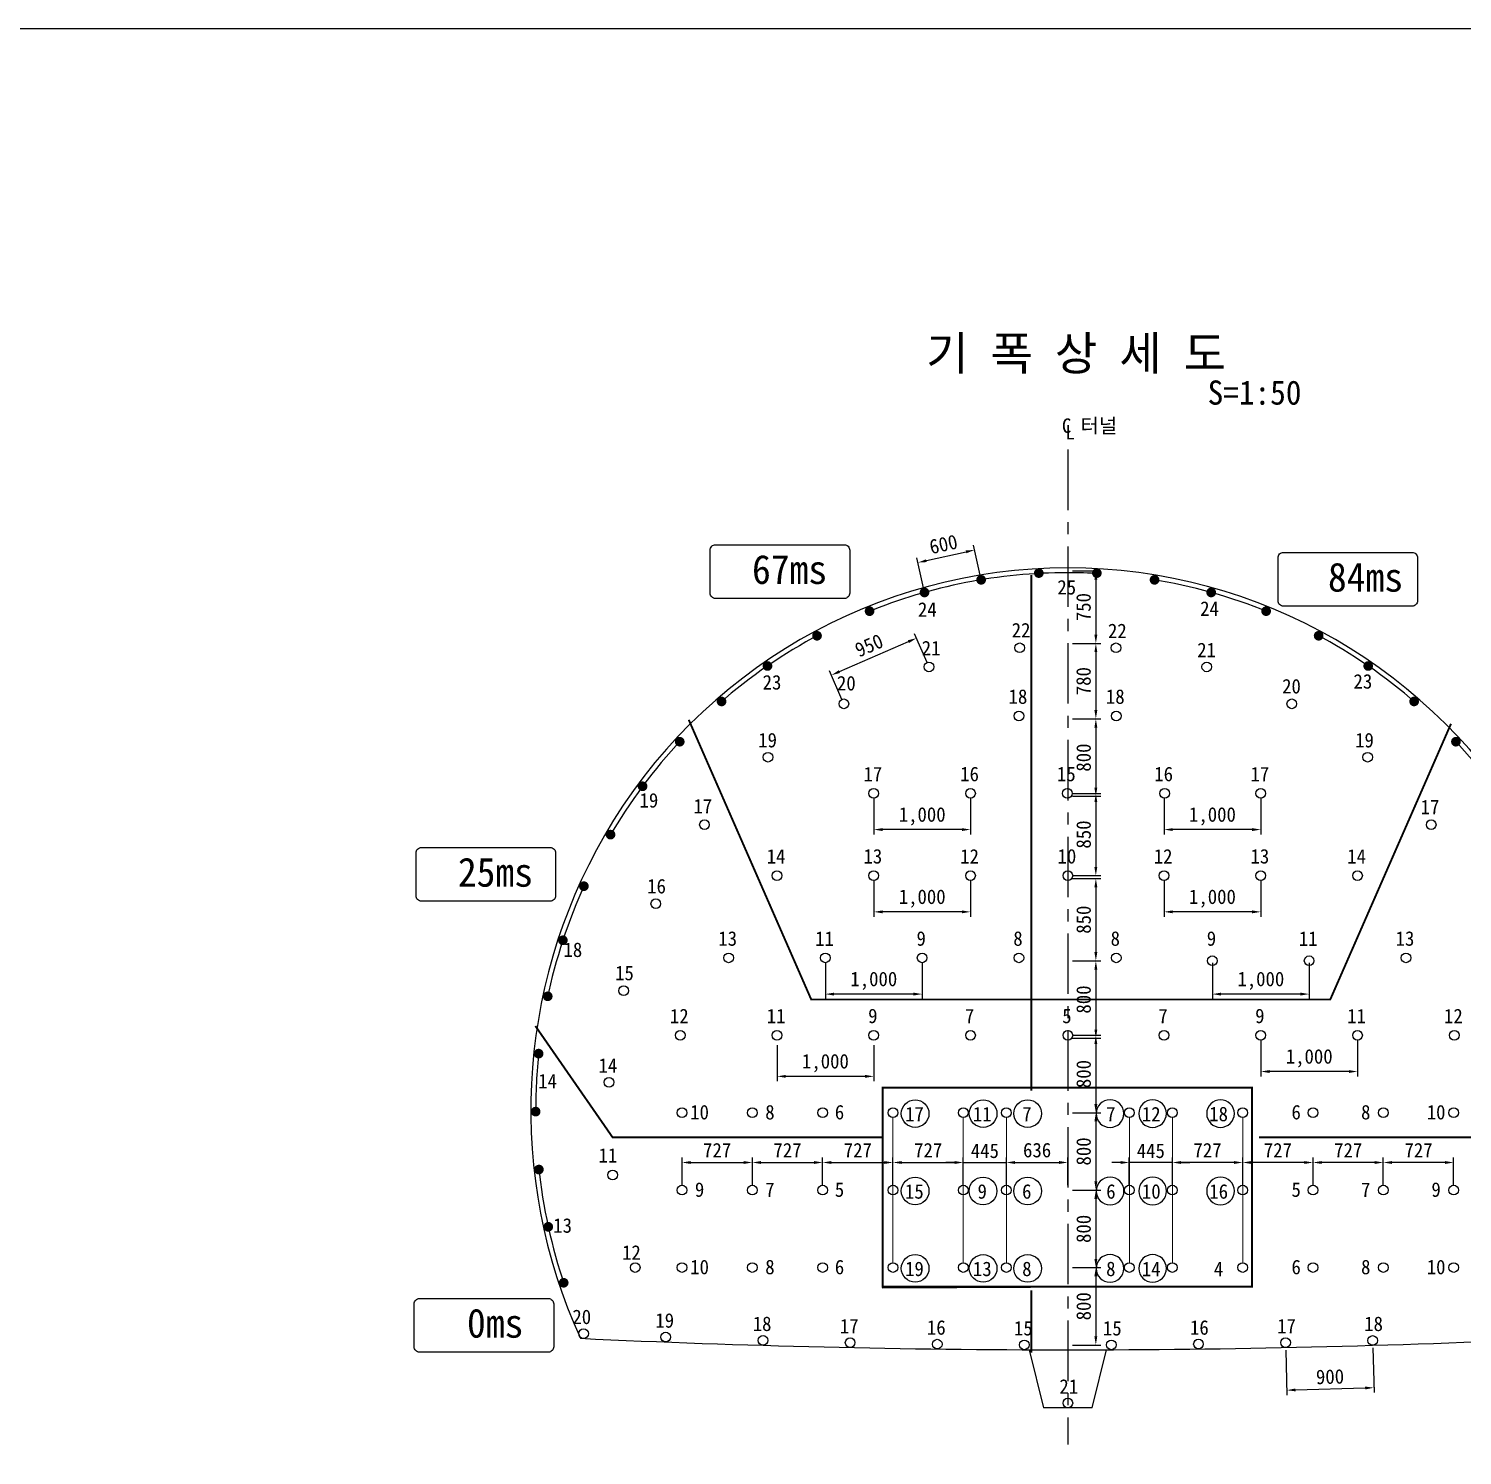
# Model space of a CAD drawing. Header units: millimetres. Extents: x -114429 to 52969, y -22900 to 28700.
# Drawn here: x 3110 to 17927, y -11842 to 2900 of the extents above; entities that cross this region are included whole.
import ezdxf
from ezdxf.enums import TextEntityAlignment as Align

# ---------------------------------------------------------------- set-up
doc = ezdxf.new("R2010")
doc.units = ezdxf.units.MM
doc.header["$LTSCALE"] = 500
doc.header["$PDMODE"] = 1
doc.linetypes.add('A-CENTR01', pattern=[2, 1.25, -0.25, 0.25, -0.25])
doc.linetypes.add('A-DASHD01', pattern=[0.75, 0.5, -0.25])
for name, color, linetype in [('CS-BLST', 4, 'Continuous'), ('CS-BLST-HIDL', 2, 'A-DASHD01'), ('CS-BLST-LIN1', 2, 'Continuous'), ('CS-BLST-LIN3', 2, 'Continuous'), ('CS-BLST-TEX1', 6, 'Continuous'), ('CS-BLST-TEX2', 3, 'Continuous'), ('CS-CNTL', 1, 'A-CENTR01'), ('CS-DIMS', 1, 'Continuous'), ('CS-EXCV', 3, 'E-DIGLN01'), ('CS-LEAL', 1, 'Continuous'), ('CS-MISC', 2, 'Continuous'), ('CS-TABL', 3, 'Continuous'), ('CS-TEX1', 6, 'Continuous'), ('CS-TEXT', 3, 'Continuous'), ('CX-PAPR', 2, 'Continuous')]:
    doc.layers.add(name, color=color, linetype=linetype)
doc.styles.add('굴림체', font='')
doc.styles.get('굴림체').set_extended_font_data('GulimChe')
doc.linetypes.add('E-DIGLN01', pattern='A,0.9,-0.2,[19,kscals.shx,S=0.1,R=180,X=0,Y=0],0.9', length=2)
doc.dimstyles.new('DIM01-50', dxfattribs={"dimscale": 50, "dimtxt": 3, "dimasz": 1.8, "dimexe": 1, "dimexo": 1, "dimgap": 1, "dimtad": 1, "dimdec": 0, "dimzin": 9, "dimdsep": 46, "dimlunit": 6, "dimtxsty": '굴림체', "dimcen": 2.5, "dimclrt": 3, "dimadec": 4, "dimazin": 0, "dimtfac": 1, "dimtdec": 0, "dimtmove": 2, "dimatfit": 3, "dimfxl": 1, "dimtolj": 1, "dimtzin": 0, "dimarcsym": 0})

# ---------------------------------------------------------------- blocks, each defined once
blk = doc.blocks.new('*D467')
at = {"layer": 'CS-DIMS', "color": 0, "lineweight": -2, "transparency": 16777216}
for p, q in [((13899, -7502), (14189, -7502)), ((14139, -7592), (14139, -8212)), ((13899, -8302), (14189, -8302))]:
    blk.add_line(p, q, dxfattribs=at)
at = {"layer": 'CS-DIMS', "color": 0, "transparency": 16777216}
for points in [[(14124, -7592), (14154, -7592), (14139, -7502)], [(14124, -8212), (14154, -8212), (14139, -8302)]]:
    blk.add_solid(points, dxfattribs=at)
at = {"layer": 'Defpoints', "color": 0, "transparency": 16777216}
for p in [(13849, -7502), (13849, -8302), (14139, -8302)]:
    blk.add_point(p, dxfattribs=at)
at = {"layer": 'CS-DIMS', "color": 3, "transparency": 16777216, "insert": (14013, -7902), "char_height": 150, "attachment_point": 5, "rotation": 90, "style": '굴림체'}
blk.add_mtext('\\A1;800', dxfattribs=at)
blk = doc.blocks.new('*D468')
at = {"layer": 'CS-DIMS', "color": 0, "lineweight": -2, "transparency": 16777216}
for p, q in [((13899, -9102), (14189, -9102)), ((14139, -9192), (14139, -9812)), ((13899, -9902), (14189, -9902))]:
    blk.add_line(p, q, dxfattribs=at)
at = {"layer": 'CS-DIMS', "color": 0, "transparency": 16777216}
for points in [[(14124, -9192), (14154, -9192), (14139, -9102)], [(14124, -9812), (14154, -9812), (14139, -9902)]]:
    blk.add_solid(points, dxfattribs=at)
at = {"layer": 'Defpoints', "color": 0, "transparency": 16777216}
for p in [(13849, -9102), (13849, -9902), (14139, -9902)]:
    blk.add_point(p, dxfattribs=at)
at = {"layer": 'CS-DIMS', "color": 3, "transparency": 16777216, "insert": (14013, -9502), "char_height": 150, "attachment_point": 5, "rotation": 90, "style": '굴림체'}
blk.add_mtext('\\A1;800', dxfattribs=at)
blk = doc.blocks.new('*D469')
at = {"layer": 'CS-DIMS', "color": 0, "lineweight": -2, "transparency": 16777216}
for p, q in [((13899, -8302), (14189, -8302)), ((14139, -8392), (14139, -9012)), ((13899, -9102), (14189, -9102))]:
    blk.add_line(p, q, dxfattribs=at)
at = {"layer": 'CS-DIMS', "color": 0, "transparency": 16777216}
for points in [[(14124, -8392), (14154, -8392), (14139, -8302)], [(14124, -9012), (14154, -9012), (14139, -9102)]]:
    blk.add_solid(points, dxfattribs=at)
at = {"layer": 'Defpoints', "color": 0, "transparency": 16777216}
for p in [(13849, -8302), (13849, -9102), (14139, -9102)]:
    blk.add_point(p, dxfattribs=at)
at = {"layer": 'CS-DIMS', "color": 3, "transparency": 16777216, "insert": (14013, -8702), "char_height": 150, "attachment_point": 5, "rotation": 90, "style": '굴림체'}
blk.add_mtext('\\A1;800', dxfattribs=at)
blk = doc.blocks.new('*D470')
at = {"layer": 'CS-DIMS', "color": 0, "lineweight": -2, "transparency": 16777216}
for p, q in [((10589, -9052), (10589, -8766)), ((10679, -8816), (11225, -8816)), ((11315, -9052), (11315, -8766))]:
    blk.add_line(p, q, dxfattribs=at)
at = {"layer": 'CS-DIMS', "color": 0, "transparency": 16777216}
for points in [[(10679, -8801), (10679, -8831), (10589, -8816)], [(11225, -8801), (11225, -8831), (11315, -8816)]]:
    blk.add_solid(points, dxfattribs=at)
at = {"layer": 'Defpoints', "color": 0, "transparency": 16777216}
for p in [(11315, -8816), (10589, -9102), (11315, -9102)]:
    blk.add_point(p, dxfattribs=at)
at = {"layer": 'CS-DIMS', "color": 3, "transparency": 16777216, "insert": (10952, -8689), "char_height": 150, "attachment_point": 5, "style": '굴림체'}
blk.add_mtext('\\A1;727', dxfattribs=at)
blk = doc.blocks.new('*D471')
at = {"layer": 'CS-DIMS', "color": 0, "lineweight": -2, "transparency": 16777216}
for p, q in [((12387, -2597), (12797, -2506)), ((12943, -2746), (12874, -2438)), ((12357, -2877), (12288, -2568))]:
    blk.add_line(p, q, dxfattribs=at)
at = {"layer": 'CS-DIMS', "color": 0, "transparency": 16777216}
for points in [[(12794, -2491), (12800, -2521), (12885, -2487)], [(12384, -2583), (12390, -2612), (12299, -2617)]]:
    blk.add_solid(points, dxfattribs=at)
at = {"layer": 'Defpoints', "color": 0, "transparency": 16777216}
for p in [(12885, -2487), (12953, -2795), (12368, -2926)]:
    blk.add_point(p, dxfattribs=at)
at = {"layer": 'CS-DIMS', "color": 3, "transparency": 16777216, "insert": (12564, -2428), "char_height": 150, "attachment_point": 5, "rotation": 12.5481, "style": '굴림체'}
blk.add_mtext('\\A1;600', dxfattribs=at)
blk = doc.blocks.new('*D440')
at = {"layer": 'CS-DIMS', "color": 0, "lineweight": -2, "transparency": 16777216}
for p, q in [((12394, -3649), (12265, -3352)), ((11488, -3744), (12202, -3434)), ((11515, -4031), (11386, -3734))]:
    blk.add_line(p, q, dxfattribs=at)
at = {"layer": 'CS-DIMS', "color": 0, "transparency": 16777216}
for points in [[(12196, -3420), (12208, -3448), (12285, -3398)], [(11482, -3730), (11494, -3758), (11406, -3780)]]:
    blk.add_solid(points, dxfattribs=at)
at = {"layer": 'Defpoints', "color": 0, "transparency": 16777216}
for p in [(12285, -3398), (12414, -3695), (11535, -4077)]:
    blk.add_point(p, dxfattribs=at)
at = {"layer": 'CS-DIMS', "color": 3, "transparency": 16777216, "insert": (11795, -3473), "char_height": 150, "attachment_point": 5, "rotation": 23.4854, "style": '굴림체'}
blk.add_mtext('\\A1;950', dxfattribs=at)
blk = doc.blocks.new('text-cir')
at = {"layer": 'CS-LEAL', "color": 1}
blk.add_circle((0, 0), 110, dxfattribs=at)
blk = doc.blocks.new('*D441')
at = {"layer": 'CS-DIMS', "color": 0, "lineweight": -2, "transparency": 16777216}
for p, q in [((13899, -9902), (14189, -9902)), ((14139, -9992), (14139, -10612)), ((13899, -10702), (14189, -10702))]:
    blk.add_line(p, q, dxfattribs=at)
at = {"layer": 'CS-DIMS', "color": 0, "transparency": 16777216}
for points in [[(14124, -9992), (14154, -9992), (14139, -9902)], [(14124, -10612), (14154, -10612), (14139, -10702)]]:
    blk.add_solid(points, dxfattribs=at)
at = {"layer": 'Defpoints', "color": 0, "transparency": 16777216}
for p in [(13849, -9902), (13849, -10702), (14139, -10702)]:
    blk.add_point(p, dxfattribs=at)
at = {"layer": 'CS-DIMS', "color": 3, "transparency": 16777216, "insert": (14013, -10302), "char_height": 150, "attachment_point": 5, "rotation": 90, "style": '굴림체'}
blk.add_mtext('\\A1;800', dxfattribs=at)
blk = doc.blocks.new('*D442')
at = {"layer": 'CS-DIMS', "color": 0, "lineweight": -2, "transparency": 16777216}
for p, q in [((15344, -6752), (15344, -7126)), ((16344, -6752), (16344, -7126)), ((16254, -7076), (15434, -7076))]:
    blk.add_line(p, q, dxfattribs=at)
at = {"layer": 'CS-DIMS', "color": 0, "transparency": 16777216}
for points in [[(15434, -7061), (15434, -7091), (15344, -7076)], [(16254, -7061), (16254, -7091), (16344, -7076)]]:
    blk.add_solid(points, dxfattribs=at)
at = {"layer": 'Defpoints', "color": 0, "transparency": 16777216}
for p in [(15344, -6702), (16344, -6702), (15344, -7076)]:
    blk.add_point(p, dxfattribs=at)
at = {"layer": 'CS-DIMS', "color": 3, "transparency": 16777216, "insert": (15844, -6939), "char_height": 150, "attachment_point": 5, "style": '굴림체'}
blk.add_mtext('\\A1;1,000', dxfattribs=at)
blk = doc.blocks.new('*D443')
at = {"layer": 'CS-DIMS', "color": 0, "lineweight": -2, "transparency": 16777216}
for p, q in [((13899, -6732), (14189, -6732)), ((14139, -6822), (14139, -7442)), ((13899, -7532), (14189, -7532))]:
    blk.add_line(p, q, dxfattribs=at)
at = {"layer": 'CS-DIMS', "color": 0, "transparency": 16777216}
for points in [[(14124, -6822), (14154, -6822), (14139, -6732)], [(14124, -7442), (14154, -7442), (14139, -7532)]]:
    blk.add_solid(points, dxfattribs=at)
at = {"layer": 'Defpoints', "color": 0, "transparency": 16777216}
for p in [(13849, -6732), (13849, -7532), (14139, -7532)]:
    blk.add_point(p, dxfattribs=at)
at = {"layer": 'CS-DIMS', "color": 3, "transparency": 16777216, "insert": (14013, -7132), "char_height": 150, "attachment_point": 5, "rotation": 90, "style": '굴림체'}
blk.add_mtext('\\A1;800', dxfattribs=at)
blk = doc.blocks.new('*D444')
at = {"layer": 'CS-DIMS', "color": 0, "lineweight": -2, "transparency": 16777216}
for p, q in [((13899, -5882), (14189, -5882)), ((14139, -5972), (14139, -6642)), ((13899, -6732), (14189, -6732))]:
    blk.add_line(p, q, dxfattribs=at)
at = {"layer": 'CS-DIMS', "color": 0, "transparency": 16777216}
for points in [[(14124, -5972), (14154, -5972), (14139, -5882)], [(14124, -6642), (14154, -6642), (14139, -6732)]]:
    blk.add_solid(points, dxfattribs=at)
at = {"layer": 'Defpoints', "color": 0, "transparency": 16777216}
for p in [(13849, -5882), (13849, -6732), (14139, -6732)]:
    blk.add_point(p, dxfattribs=at)
at = {"layer": 'CS-DIMS', "color": 3, "transparency": 16777216, "insert": (14013, -6307), "char_height": 150, "attachment_point": 5, "rotation": 90, "style": '굴림체'}
blk.add_mtext('\\A1;850', dxfattribs=at)
blk = doc.blocks.new('*D445')
at = {"layer": 'CS-DIMS', "color": 0, "lineweight": -2, "transparency": 16777216}
for p, q in [((13899, -4232), (14189, -4232)), ((14139, -4322), (14139, -4942)), ((13899, -5032), (14189, -5032))]:
    blk.add_line(p, q, dxfattribs=at)
at = {"layer": 'CS-DIMS', "color": 0, "transparency": 16777216}
for points in [[(14124, -4322), (14154, -4322), (14139, -4232)], [(14124, -4942), (14154, -4942), (14139, -5032)]]:
    blk.add_solid(points, dxfattribs=at)
at = {"layer": 'Defpoints', "color": 0, "transparency": 16777216}
for p in [(13849, -4232), (13849, -5032), (14139, -5032)]:
    blk.add_point(p, dxfattribs=at)
at = {"layer": 'CS-DIMS', "color": 3, "transparency": 16777216, "insert": (14013, -4632), "char_height": 150, "attachment_point": 5, "rotation": 90, "style": '굴림체'}
blk.add_mtext('\\A1;800', dxfattribs=at)
blk = doc.blocks.new('*D446')
at = {"layer": 'CS-DIMS', "color": 0, "lineweight": -2, "transparency": 16777216}
for p, q in [((13899, -5002), (14189, -5002)), ((14139, -5092), (14139, -5762)), ((13899, -5852), (14189, -5852))]:
    blk.add_line(p, q, dxfattribs=at)
at = {"layer": 'CS-DIMS', "color": 0, "transparency": 16777216}
for points in [[(14124, -5092), (14154, -5092), (14139, -5002)], [(14124, -5762), (14154, -5762), (14139, -5852)]]:
    blk.add_solid(points, dxfattribs=at)
at = {"layer": 'Defpoints', "color": 0, "transparency": 16777216}
for p in [(13849, -5002), (13849, -5852), (14139, -5852)]:
    blk.add_point(p, dxfattribs=at)
at = {"layer": 'CS-DIMS', "color": 3, "transparency": 16777216, "insert": (14013, -5427), "char_height": 150, "attachment_point": 5, "rotation": 90, "style": '굴림체'}
blk.add_mtext('\\A1;850', dxfattribs=at)
blk = doc.blocks.new('*D447')
at = {"layer": 'CS-DIMS', "color": 0, "lineweight": -2, "transparency": 16777216}
for p, q in [((13899, -3452), (14189, -3452)), ((14139, -3542), (14139, -4142)), ((13899, -4232), (14189, -4232))]:
    blk.add_line(p, q, dxfattribs=at)
at = {"layer": 'CS-DIMS', "color": 0, "transparency": 16777216}
for points in [[(14124, -3542), (14154, -3542), (14139, -3452)], [(14124, -4142), (14154, -4142), (14139, -4232)]]:
    blk.add_solid(points, dxfattribs=at)
at = {"layer": 'Defpoints', "color": 0, "transparency": 16777216}
for p in [(13849, -3452), (13849, -4232), (14139, -4232)]:
    blk.add_point(p, dxfattribs=at)
at = {"layer": 'CS-DIMS', "color": 3, "transparency": 16777216, "insert": (14012, -3842), "char_height": 150, "attachment_point": 5, "rotation": 90, "style": '굴림체'}
blk.add_mtext('\\A1;780', dxfattribs=at)
blk = doc.blocks.new('*D448')
at = {"layer": 'CS-DIMS', "color": 0, "lineweight": -2, "transparency": 16777216}
for p, q in [((13899, -2702), (14189, -2702)), ((14139, -2792), (14139, -3362)), ((13899, -3452), (14189, -3452))]:
    blk.add_line(p, q, dxfattribs=at)
at = {"layer": 'CS-DIMS', "color": 0, "transparency": 16777216}
for points in [[(14124, -2792), (14154, -2792), (14139, -2702)], [(14124, -3362), (14154, -3362), (14139, -3452)]]:
    blk.add_solid(points, dxfattribs=at)
at = {"layer": 'Defpoints', "color": 0, "transparency": 16777216}
for p in [(13849, -2702), (13849, -3452), (14139, -3452)]:
    blk.add_point(p, dxfattribs=at)
at = {"layer": 'CS-DIMS', "color": 3, "transparency": 16777216, "insert": (14012, -3077), "char_height": 150, "attachment_point": 5, "rotation": 90, "style": '굴림체'}
blk.add_mtext('\\A1;750', dxfattribs=at)
blk = doc.blocks.new('*D449')
at = {"layer": 'CS-DIMS', "color": 0, "lineweight": -2, "transparency": 16777216}
for p, q in [((16101, -10755), (16114, -11219)), ((17001, -10730), (17014, -11194)), ((16202, -11166), (16922, -11146))]:
    blk.add_line(p, q, dxfattribs=at)
at = {"layer": 'CS-DIMS', "color": 0, "transparency": 16777216}
for points in [[(16202, -11151), (16203, -11181), (16112, -11169)], [(16922, -11131), (16923, -11161), (17012, -11144)]]:
    blk.add_solid(points, dxfattribs=at)
at = {"layer": 'Defpoints', "color": 0, "transparency": 16777216}
for p in [(16099, -10705), (16999, -10680), (17012, -11144)]:
    blk.add_point(p, dxfattribs=at)
at = {"layer": 'CS-DIMS', "color": 3, "transparency": 16777216, "insert": (16559, -11030), "char_height": 150, "attachment_point": 5, "rotation": 1.5927, "style": '굴림체'}
blk.add_mtext('\\A1;900', dxfattribs=at)
blk = doc.blocks.new('*D450')
at = {"layer": 'CS-DIMS', "color": 0, "lineweight": -2, "transparency": 16777216}
for p, q in [((11315, -9052), (11315, -8766)), ((11405, -8816), (11952, -8816)), ((12042, -9052), (12042, -8766))]:
    blk.add_line(p, q, dxfattribs=at)
at = {"layer": 'CS-DIMS', "color": 0, "transparency": 16777216}
for points in [[(11405, -8801), (11405, -8831), (11315, -8816)], [(11952, -8801), (11952, -8831), (12042, -8816)]]:
    blk.add_solid(points, dxfattribs=at)
at = {"layer": 'Defpoints', "color": 0, "transparency": 16777216}
for p in [(12042, -8816), (11315, -9102), (12042, -9102)]:
    blk.add_point(p, dxfattribs=at)
at = {"layer": 'CS-DIMS', "color": 3, "transparency": 16777216, "insert": (11679, -8689), "char_height": 150, "attachment_point": 5, "style": '굴림체'}
blk.add_mtext('\\A1;727', dxfattribs=at)
blk = doc.blocks.new('*D451')
at = {"layer": 'CS-DIMS', "color": 0, "lineweight": -2, "transparency": 16777216}
for p, q in [((12042, -9052), (12042, -8766)), ((12132, -8816), (12679, -8816)), ((12769, -9052), (12769, -8766))]:
    blk.add_line(p, q, dxfattribs=at)
at = {"layer": 'CS-DIMS', "color": 0, "transparency": 16777216}
for points in [[(12132, -8801), (12132, -8831), (12042, -8816)], [(12679, -8801), (12679, -8831), (12769, -8816)]]:
    blk.add_solid(points, dxfattribs=at)
at = {"layer": 'Defpoints', "color": 0, "transparency": 16777216}
for p in [(12769, -8816), (12042, -9102), (12769, -9102)]:
    blk.add_point(p, dxfattribs=at)
at = {"layer": 'CS-DIMS', "color": 3, "transparency": 16777216, "insert": (12406, -8689), "char_height": 150, "attachment_point": 5, "style": '굴림체'}
blk.add_mtext('\\A1;727', dxfattribs=at)
blk = doc.blocks.new('*D452')
at = {"layer": 'CS-DIMS', "color": 0, "lineweight": -2, "transparency": 16777216}
for p, q in [((12679, -8816), (12589, -8816)), ((12769, -9052), (12769, -8766)), ((12769, -8816), (13214, -8816)), ((13214, -9052), (13214, -8766)), ((13304, -8816), (13394, -8816))]:
    blk.add_line(p, q, dxfattribs=at)
at = {"layer": 'CS-DIMS', "color": 0, "transparency": 16777216}
for points in [[(12679, -8801), (12679, -8831), (12769, -8816)], [(13304, -8801), (13304, -8831), (13214, -8816)]]:
    blk.add_solid(points, dxfattribs=at)
at = {"layer": 'Defpoints', "color": 0, "transparency": 16777216}
for p in [(13214, -8816), (12769, -9102), (13214, -9102)]:
    blk.add_point(p, dxfattribs=at)
at = {"layer": 'CS-DIMS', "color": 3, "transparency": 16777216, "insert": (12992, -8696), "char_height": 150, "attachment_point": 5, "style": '굴림체'}
blk.add_mtext('\\A1;445', dxfattribs=at)
blk = doc.blocks.new('*D453')
at = {"layer": 'CS-DIMS', "color": 0, "lineweight": -2, "transparency": 16777216}
for p, q in [((13214, -9052), (13214, -8766)), ((13304, -8816), (13759, -8816)), ((13849, -9052), (13849, -8766))]:
    blk.add_line(p, q, dxfattribs=at)
at = {"layer": 'CS-DIMS', "color": 0, "transparency": 16777216}
for points in [[(13304, -8801), (13304, -8831), (13214, -8816)], [(13759, -8801), (13759, -8831), (13849, -8816)]]:
    blk.add_solid(points, dxfattribs=at)
at = {"layer": 'Defpoints', "color": 0, "transparency": 16777216}
for p in [(13849, -8816), (13214, -9102), (13849, -9102)]:
    blk.add_point(p, dxfattribs=at)
at = {"layer": 'CS-DIMS', "color": 3, "transparency": 16777216, "insert": (13532, -8689), "char_height": 150, "attachment_point": 5, "style": '굴림체'}
blk.add_mtext('\\A1;636', dxfattribs=at)
blk = doc.blocks.new('*D454')
at = {"layer": 'CS-DIMS', "color": 0, "lineweight": -2, "transparency": 16777216}
for p, q in [((9862, -9052), (9862, -8766)), ((9952, -8816), (10499, -8816)), ((10589, -9052), (10589, -8766))]:
    blk.add_line(p, q, dxfattribs=at)
at = {"layer": 'CS-DIMS', "color": 0, "transparency": 16777216}
for points in [[(9952, -8801), (9952, -8831), (9862, -8816)], [(10499, -8801), (10499, -8831), (10589, -8816)]]:
    blk.add_solid(points, dxfattribs=at)
at = {"layer": 'Defpoints', "color": 0, "transparency": 16777216}
for p in [(10589, -8816), (9862, -9102), (10589, -9102)]:
    blk.add_point(p, dxfattribs=at)
at = {"layer": 'CS-DIMS', "color": 3, "transparency": 16777216, "insert": (10225, -8689), "char_height": 150, "attachment_point": 5, "style": '굴림체'}
blk.add_mtext('\\A1;727', dxfattribs=at)
blk = doc.blocks.new('*D455')
at = {"layer": 'CS-DIMS', "color": 0, "lineweight": -2, "transparency": 16777216}
for p, q in [((10844, -7602), (10844, -7976)), ((11844, -7602), (11844, -7976)), ((11754, -7926), (10934, -7926))]:
    blk.add_line(p, q, dxfattribs=at)
at = {"layer": 'CS-DIMS', "color": 0, "transparency": 16777216}
for points in [[(10934, -7911), (10934, -7941), (10844, -7926)], [(11754, -7911), (11754, -7941), (11844, -7926)]]:
    blk.add_solid(points, dxfattribs=at)
at = {"layer": 'Defpoints', "color": 0, "transparency": 16777216}
for p in [(10844, -7552), (11844, -7552), (10844, -7926)]:
    blk.add_point(p, dxfattribs=at)
at = {"layer": 'CS-DIMS', "color": 3, "transparency": 16777216, "insert": (11344, -7789), "char_height": 150, "attachment_point": 5, "style": '굴림체'}
blk.add_mtext('\\A1;1,000', dxfattribs=at)
blk = doc.blocks.new('*D456')
at = {"layer": 'CS-DIMS', "color": 0, "lineweight": -2, "transparency": 16777216}
for p, q in [((11344, -6752), (11344, -7126)), ((12344, -6752), (12344, -7126)), ((12254, -7076), (11434, -7076))]:
    blk.add_line(p, q, dxfattribs=at)
at = {"layer": 'CS-DIMS', "color": 0, "transparency": 16777216}
for points in [[(11434, -7061), (11434, -7091), (11344, -7076)], [(12254, -7061), (12254, -7091), (12344, -7076)]]:
    blk.add_solid(points, dxfattribs=at)
at = {"layer": 'Defpoints', "color": 0, "transparency": 16777216}
for p in [(11344, -6702), (12344, -6702), (11344, -7076)]:
    blk.add_point(p, dxfattribs=at)
at = {"layer": 'CS-DIMS', "color": 3, "transparency": 16777216, "insert": (11844, -6939), "char_height": 150, "attachment_point": 5, "style": '굴림체'}
blk.add_mtext('\\A1;1,000', dxfattribs=at)
blk = doc.blocks.new('*D308')
at = {"layer": 'CS-DIMS', "color": 0, "lineweight": -2, "transparency": 16777216}
for p, q in [((11844, -5902), (11844, -6276)), ((12844, -5902), (12844, -6276)), ((12754, -6226), (11934, -6226))]:
    blk.add_line(p, q, dxfattribs=at)
at = {"layer": 'CS-DIMS', "color": 0, "transparency": 16777216}
for points in [[(11934, -6211), (11934, -6241), (11844, -6226)], [(12754, -6211), (12754, -6241), (12844, -6226)]]:
    blk.add_solid(points, dxfattribs=at)
at = {"layer": 'Defpoints', "color": 0, "transparency": 16777216}
for p in [(11844, -5852), (12844, -5852), (11844, -6226)]:
    blk.add_point(p, dxfattribs=at)
at = {"layer": 'CS-DIMS', "color": 3, "transparency": 16777216, "insert": (12344, -6089), "char_height": 150, "attachment_point": 5, "style": '굴림체'}
blk.add_mtext('\\A1;1,000', dxfattribs=at)
blk = doc.blocks.new('*D309')
at = {"layer": 'CS-DIMS', "color": 0, "lineweight": -2, "transparency": 16777216}
for p, q in [((11844, -5051), (11844, -5426)), ((12844, -5051), (12844, -5426)), ((12754, -5376), (11934, -5376))]:
    blk.add_line(p, q, dxfattribs=at)
at = {"layer": 'CS-DIMS', "color": 0, "transparency": 16777216}
for points in [[(11934, -5361), (11934, -5391), (11844, -5376)], [(12754, -5361), (12754, -5391), (12844, -5376)]]:
    blk.add_solid(points, dxfattribs=at)
at = {"layer": 'Defpoints', "color": 0, "transparency": 16777216}
for p in [(11844, -5001), (12844, -5001), (11844, -5376)]:
    blk.add_point(p, dxfattribs=at)
at = {"layer": 'CS-DIMS', "color": 3, "transparency": 16777216, "insert": (12344, -5239), "char_height": 150, "attachment_point": 5, "style": '굴림체'}
blk.add_mtext('\\A1;1,000', dxfattribs=at)
blk = doc.blocks.new('*D310')
at = {"layer": 'CS-DIMS', "color": 0, "lineweight": -2, "transparency": 16777216}
for p, q in [((14844, -5051), (14844, -5426)), ((15844, -5051), (15844, -5426)), ((15754, -5376), (14934, -5376))]:
    blk.add_line(p, q, dxfattribs=at)
at = {"layer": 'CS-DIMS', "color": 0, "transparency": 16777216}
for points in [[(14934, -5361), (14934, -5391), (14844, -5376)], [(15754, -5361), (15754, -5391), (15844, -5376)]]:
    blk.add_solid(points, dxfattribs=at)
at = {"layer": 'Defpoints', "color": 0, "transparency": 16777216}
for p in [(14844, -5001), (15844, -5001), (14844, -5376)]:
    blk.add_point(p, dxfattribs=at)
at = {"layer": 'CS-DIMS', "color": 3, "transparency": 16777216, "insert": (15344, -5239), "char_height": 150, "attachment_point": 5, "style": '굴림체'}
blk.add_mtext('\\A1;1,000', dxfattribs=at)
blk = doc.blocks.new('*D311')
at = {"layer": 'CS-DIMS', "color": 0, "lineweight": -2, "transparency": 16777216}
for p, q in [((14844, -5902), (14844, -6276)), ((15844, -5902), (15844, -6276)), ((15754, -6226), (14934, -6226))]:
    blk.add_line(p, q, dxfattribs=at)
at = {"layer": 'CS-DIMS', "color": 0, "transparency": 16777216}
for points in [[(14934, -6211), (14934, -6241), (14844, -6226)], [(15754, -6211), (15754, -6241), (15844, -6226)]]:
    blk.add_solid(points, dxfattribs=at)
at = {"layer": 'Defpoints', "color": 0, "transparency": 16777216}
for p in [(14844, -5852), (15844, -5852), (14844, -6226)]:
    blk.add_point(p, dxfattribs=at)
at = {"layer": 'CS-DIMS', "color": 3, "transparency": 16777216, "insert": (15344, -6089), "char_height": 150, "attachment_point": 5, "style": '굴림체'}
blk.add_mtext('\\A1;1,000', dxfattribs=at)
blk = doc.blocks.new('*D312')
at = {"layer": 'CS-DIMS', "color": 0, "lineweight": -2, "transparency": 16777216}
for p, q in [((15844, -7552), (15844, -7926)), ((16844, -7552), (16844, -7926)), ((16754, -7876), (15934, -7876))]:
    blk.add_line(p, q, dxfattribs=at)
at = {"layer": 'CS-DIMS', "color": 0, "transparency": 16777216}
for points in [[(15934, -7861), (15934, -7891), (15844, -7876)], [(16754, -7861), (16754, -7891), (16844, -7876)]]:
    blk.add_solid(points, dxfattribs=at)
at = {"layer": 'Defpoints', "color": 0, "transparency": 16777216}
for p in [(15844, -7502), (16844, -7502), (15844, -7876)]:
    blk.add_point(p, dxfattribs=at)
at = {"layer": 'CS-DIMS', "color": 3, "transparency": 16777216, "insert": (16344, -7739), "char_height": 150, "attachment_point": 5, "style": '굴림체'}
blk.add_mtext('\\A1;1,000', dxfattribs=at)
blk = doc.blocks.new('*D313')
at = {"layer": 'CS-DIMS', "color": 0, "lineweight": -2, "transparency": 16777216}
for p, q in [((16384, -9052), (16384, -8766)), ((17020, -8816), (16474, -8816)), ((17110, -9052), (17110, -8766))]:
    blk.add_line(p, q, dxfattribs=at)
at = {"layer": 'CS-DIMS', "color": 0, "transparency": 16777216}
for points in [[(16474, -8801), (16474, -8831), (16384, -8816)], [(17020, -8801), (17020, -8831), (17110, -8816)]]:
    blk.add_solid(points, dxfattribs=at)
at = {"layer": 'Defpoints', "color": 0, "transparency": 16777216}
for p in [(16384, -8816), (16384, -9102), (17110, -9102)]:
    blk.add_point(p, dxfattribs=at)
at = {"layer": 'CS-DIMS', "color": 3, "transparency": 16777216, "insert": (16747, -8689), "char_height": 150, "attachment_point": 5, "style": '굴림체'}
blk.add_mtext('\\A1;727', dxfattribs=at)
blk = doc.blocks.new('*D314')
at = {"layer": 'CS-DIMS', "color": 0, "lineweight": -2, "transparency": 16777216}
for p, q in [((15657, -9052), (15657, -8766)), ((16294, -8816), (15747, -8816)), ((16384, -9052), (16384, -8766))]:
    blk.add_line(p, q, dxfattribs=at)
at = {"layer": 'CS-DIMS', "color": 0, "transparency": 16777216}
for points in [[(15747, -8801), (15747, -8831), (15657, -8816)], [(16294, -8801), (16294, -8831), (16384, -8816)]]:
    blk.add_solid(points, dxfattribs=at)
at = {"layer": 'Defpoints', "color": 0, "transparency": 16777216}
for p in [(15657, -8816), (15657, -9102), (16384, -9102)]:
    blk.add_point(p, dxfattribs=at)
at = {"layer": 'CS-DIMS', "color": 3, "transparency": 16777216, "insert": (16020, -8689), "char_height": 150, "attachment_point": 5, "style": '굴림체'}
blk.add_mtext('\\A1;727', dxfattribs=at)
blk = doc.blocks.new('*D315')
at = {"layer": 'CS-DIMS', "color": 0, "lineweight": -2, "transparency": 16777216}
for p, q in [((14930, -9052), (14930, -8766)), ((15567, -8816), (15020, -8816)), ((15657, -9052), (15657, -8766))]:
    blk.add_line(p, q, dxfattribs=at)
at = {"layer": 'CS-DIMS', "color": 0, "transparency": 16777216}
for points in [[(15020, -8801), (15020, -8831), (14930, -8816)], [(15567, -8801), (15567, -8831), (15657, -8816)]]:
    blk.add_solid(points, dxfattribs=at)
at = {"layer": 'Defpoints', "color": 0, "transparency": 16777216}
for p in [(14930, -8816), (14930, -9102), (15657, -9102)]:
    blk.add_point(p, dxfattribs=at)
at = {"layer": 'CS-DIMS', "color": 3, "transparency": 16777216, "insert": (15293, -8689), "char_height": 150, "attachment_point": 5, "style": '굴림체'}
blk.add_mtext('\\A1;727', dxfattribs=at)
blk = doc.blocks.new('*D316')
at = {"layer": 'CS-DIMS', "color": 0, "lineweight": -2, "transparency": 16777216}
for p, q in [((14395, -8816), (14305, -8816)), ((14485, -9052), (14485, -8766)), ((14930, -8816), (14485, -8816)), ((14930, -9052), (14930, -8766)), ((15020, -8816), (15110, -8816))]:
    blk.add_line(p, q, dxfattribs=at)
at = {"layer": 'CS-DIMS', "color": 0, "transparency": 16777216}
for points in [[(14395, -8801), (14395, -8831), (14485, -8816)], [(15020, -8801), (15020, -8831), (14930, -8816)]]:
    blk.add_solid(points, dxfattribs=at)
at = {"layer": 'Defpoints', "color": 0, "transparency": 16777216}
for p in [(14485, -8816), (14485, -9102), (14930, -9102)]:
    blk.add_point(p, dxfattribs=at)
at = {"layer": 'CS-DIMS', "color": 3, "transparency": 16777216, "insert": (14707, -8696), "char_height": 150, "attachment_point": 5, "style": '굴림체'}
blk.add_mtext('\\A1;445', dxfattribs=at)
blk = doc.blocks.new('*D317')
at = {"layer": 'CS-DIMS', "color": 0, "lineweight": -2, "transparency": 16777216}
for p, q in [((17110, -9052), (17110, -8766)), ((17747, -8816), (17200, -8816)), ((17837, -9052), (17837, -8766))]:
    blk.add_line(p, q, dxfattribs=at)
at = {"layer": 'CS-DIMS', "color": 0, "transparency": 16777216}
for points in [[(17200, -8801), (17200, -8831), (17110, -8816)], [(17747, -8801), (17747, -8831), (17837, -8816)]]:
    blk.add_solid(points, dxfattribs=at)
at = {"layer": 'Defpoints', "color": 0, "transparency": 16777216}
for p in [(17110, -8816), (17110, -9102), (17837, -9102)]:
    blk.add_point(p, dxfattribs=at)
at = {"layer": 'CS-DIMS', "color": 3, "transparency": 16777216, "insert": (17474, -8689), "char_height": 150, "attachment_point": 5, "style": '굴림체'}
blk.add_mtext('\\A1;727', dxfattribs=at)

msp = doc.modelspace()

# ---------------------------------------------------------------- linework, layer by layer
at = {"layer": 'CS-BLST', "lineweight": 0, "const_width": 50}
for points in [[(12968.4, -2775.3, 1), (12938.4, -2815.3, 1)], [(13564.5, -2705.6, 1), (13534.5, -2745.6, 1)], [(14164.5, -2705.6, 1), (14134.5, -2745.6, 1)], [(14766.3, -2781.2, 1), (14724.9, -2809.4, 1)], [(12380.8, -2904.1, 1), (12355.3, -2947.1, 1)], [(15353.1, -2913.8, 1), (15308.9, -2937.3, 1)], [(11810.7, -3096.3, 1), (11790.1, -3141.8, 1)], [(15921.8, -3109.8, 1), (15875.4, -3128.3, 1)], [(11265.1, -3349.6, 1), (11249.5, -3397.2, 1)], [(16465.8, -3366.7, 1), (16417.6, -3380, 1)], [(10750.4, -3661.1, 1), (10740.1, -3710, 1)], [(16978.4, -3681.6, 1), (16929.1, -3689.5, 1)], [(10272.8, -4026.9, 1), (10268, -4076.7, 1)], [(17453.6, -4050.5, 1), (17403.7, -4053.1, 1)], [(9838, -4442.7, 1), (9838.7, -4492.7, 1)], [(17885.6, -4469.2, 1), (17835.7, -4466.3, 1)], [(9451.3, -4903.6, 1), (9457.4, -4953.2, 1)], [(9117.3, -5403.9, 1), (9128.8, -5452.6, 1)], [(8839.3, -5937.4, 1), (8855.9, -5984.6, 1)], [(8619.7, -6497.4, 1), (8641.2, -6542.6, 1)], [(8460.8, -7077.6, 1), (8487, -7120.2, 1)], [(8364.6, -7671.4, 1), (8395.2, -7711, 1)], [(8332.1, -8272.1, 1), (8366.7, -8308.2, 1)], [(8363.7, -8872.9, 1), (8401.9, -8905, 1)], [(8459, -9466.8, 1), (8500.4, -9494.8, 1)], [(8616.9, -10047.3, 1), (8661.1, -10070.6, 1)]]:
    msp.add_lwpolyline(points, format="xyb", close=True, dxfattribs=at)
at = {"layer": 'CS-BLST'}
for centre in [(13351.6, -3497.8), (14347.4, -3497.8), (12413.7, -3694.7), (15285.3, -3694.7), (11534.7, -4076.6), (16164.3, -4076.6), (13343.5, -4201.5), (14349.5, -4201.5), (10750.8, -4627.9), (16948.2, -4627.9), (11843.5, -5001.5), (12843.5, -5001.5), (13843.5, -5001.5), (14849.5, -5001.5), (15843.5, -5001.5), (10094.1, -5325.8), (17604.9, -5325.8), (10843.5, -5851.5), (11843.5, -5851.5), (12843.5, -5851.5), (13849.5, -5851.5), (14843.5, -5851.5), (15843.5, -5851.5), (16843.5, -5851.5), (9591.1, -6141.7), (10343.5, -6701.5), (11343.5, -6701.5), (12343.5, -6701.5), (13343.5, -6701.5), (14349.5, -6701.5), (17343.5, -6701.5), (15343.5, -6731.5), (16343.5, -6731.5), (9258.5, -7040.5), (9843.5, -7501.5), (10843.5, -7501.5), (11843.5, -7501.5), (12843.5, -7501.5), (13849.5, -7501.5), (14843.5, -7501.5), (15843.5, -7501.5), (16843.5, -7501.5), (17843.5, -7501.5), (9108, -7987.1), (9861.8, -8301.5), (10588.6, -8301.5), (11315.5, -8301.5), (12042.3, -8301.5), (12769.2, -8301.5), (13213.9, -8301.5), (14485.1, -8301.5), (14929.8, -8301.5), (15656.7, -8301.5), (16383.5, -8301.5), (17110.4, -8301.5), (17837.2, -8301.5), (9145.4, -8944.8), (9861.8, -9101.5), (10588.6, -9101.5), (11315.5, -9101.5), (12042.3, -9101.5), (12769.2, -9101.5), (13213.9, -9101.5), (14485.1, -9101.5), (14929.8, -9101.5), (15656.7, -9101.5), (16383.5, -9101.5), (17110.4, -9101.5), (17837.2, -9101.5), (9377.9, -9901.5), (9861.7, -9901.5), (10588.6, -9901.5), (11315.5, -9901.5), (12042.3, -9901.5), (12769.2, -9901.5), (13213.9, -9901.5), (14485.1, -9901.5), (14929.8, -9901.5), (15656.7, -9901.5), (16383.5, -9901.5), (17110.4, -9901.5), (17837.3, -9901.5), (8844.2, -10584.4), (9692.7, -10620.2), (10699.4, -10654.8), (11599.5, -10677.7), (12499.5, -10692.9), (13399.5, -10700.6), (14299.5, -10700.6), (15199.5, -10692.1), (16099.5, -10677.7), (16999.6, -10655.1), (13849.5, -11301.5)]:
    msp.add_circle(centre, 50, dxfattribs=at)
at = {"layer": 'CS-BLST-HIDL', "const_width": 20}
for points in [[(13472.7, -2744.1), (13472.7, -5714.2), (13472.7, -5714.2), (13472.7, -8073.4)], [(13502.7, -7131.9), (11197.5, -7131.9), (9931.2, -4241)], [(13502.7, -7131.9), (16561.5, -7131.9), (17809.5, -4282.9)], [(11936.8, -8557.4), (9145.3, -8557.4), (8346.3, -7405.5)], [(15824.7, -8557.4), (18553.7, -8557.4), (19352.7, -7405.5)], [(13472.7, -10137.8), (13472.7, -10780.8)]]:
    msp.add_lwpolyline(points, dxfattribs=at)
msp.add_lwpolyline([(15753.6, -8043.4), (11936.8, -8043.4), (11936.8, -10098.3), (15753.6, -10098.3)], close=True, dxfattribs=at)
at = {"layer": 'CS-BLST-LIN1', "lineweight": 0}
for p, q in [((12042.3, -8351.5), (12042.3, -9851.5)), ((12769.2, -8351.5), (12769.2, -9851.5)), ((13213.9, -8351.5), (13213.9, -9851.5)), ((14485.1, -8351.5), (14485.1, -9851.5)), ((14929.8, -8351.5), (14929.8, -9851.5)), ((15656.7, -8351.5), (15656.7, -9851.5))]:
    msp.add_line(p, q, dxfattribs=at)
at = {"layer": 'CS-BLST-LIN3', "flags": 128}
for points in [[(13849.5, -2721.5, 0.0972552), (11777.2, -3128.5, 0.0972552)], [(14173.9, -2731.1, 0.0148081), (13849.5, -2721.5)], [(15921.8, -3128.5, 0.0570874), (14720.9, -2791.3)], [(11279.3, -3361.6, 0.0570874), (10251.5, -4068.2, 0.0570874)], [(17447.5, -4068.2, 0.0570874), (16419.7, -3361.6)], [(9855.4, -4449.5, 0.0570874), (9110.4, -5449.8, 0.0570874)], [(18588.6, -5449.8, 0.0570874), (17843.6, -4449.5, 0.0570874)], [(8858, -5938.2, 0.0555633), (8468.8, -7123.4, 0.0555633)], [(8382.6, -7666.4, 0.0288713), (8349.5, -8315.2, 0.0288713)], [(8380.1, -8864.1, 0.0555633), (8647, -10082.7)]]:
    msp.add_lwpolyline(points, format="xyb", dxfattribs=at)
at = {"layer": 'CS-CNTL'}
msp.add_line((13849.5, -1449.8), (13849.5, -11730.8), dxfattribs=at)
at = {"layer": 'CS-EXCV'}
for q in [(14249.5, -10751.5), (13599.5, -11351.5)]:
    msp.add_line((14099.5, -11351.5), q, dxfattribs=at)
at = {"layer": 'CS-EXCV', "flags": 128}
msp.add_lwpolyline([(18887.8, -10632.9, 0.2424339), (18638.6, -5436.5, 0.2679492), (13849.5, -2671.5, 0.2679492), (9060.4, -5436.5, 0.2424339), (8811.2, -10632.9)], format="xyb", dxfattribs=at)
msp.add_lwpolyline([(13449.5, -10751.5), (13599.5, -11351.5)], dxfattribs=at)
at = {"layer": 'CS-EXCV'}
msp.add_arc((13849.5, 96292.9), 107044.4, 267.302261, 272.697739, dxfattribs=at)
at = {"layer": 'CS-MISC'}
msp.add_lwpolyline([(11936.8, -8043.4), (15753.6, -8043.4), (15753.6, -10098.3), (11936.8, -10114.2)], close=True, dxfattribs=at)
at = {"layer": 'CS-TABL'}
for points in [[(10153.5, -2932.8), (10153.5, -2487.4, -0.4142136), (10208.3, -2432.5), (11540, -2432.5, -0.4142136), (11594.9, -2487.4), (11594.9, -2932.8, -0.4142136), (11540, -2987.7), (10208.3, -2987.7, -0.4142136)], [(16022.2, -3012.4), (16022.2, -2567, -0.4142136), (16077.1, -2512.1), (17408.8, -2512.1, -0.4142136), (17463.7, -2567), (17463.7, -3012.4, -0.4142136), (17408.8, -3067.3), (16077.1, -3067.3, -0.4142136)], [(7113.7, -6061.3), (7113.7, -5615.9, -0.4142136), (7168.6, -5561), (8500.3, -5561, -0.4142136), (8555.2, -5615.9), (8555.2, -6061.3, -0.4142136), (8500.3, -6116.2), (7168.6, -6116.2, -0.4142136)], [(7094.2, -10721.3), (7094.2, -10275.9, -0.4142136), (7149, -10221), (8480.7, -10221, -0.4142136), (8535.6, -10275.9), (8535.6, -10721.3, -0.4142136), (8480.7, -10776.2), (7149, -10776.2, -0.4142136)]]:
    msp.add_lwpolyline(points, format="xyb", close=True, dxfattribs=at)
at = {"layer": 'CX-PAPR'}
msp.add_lwpolyline([(1250, -22900), (41050, -22900), (41050, 2900), (1250, 2900)], close=True, dxfattribs=at)

# ---------------------------------------------------------------- block references
at = {"layer": 'CS-BLST-TEX2'}
for p, xscale, yscale, zscale in [((12271.4, -8310.4), 1.300000000046566, 1.300000000046566, 1.300000000046566), ((12973.9, -8310.6), 1.300000000046566, 1.300000000046566, 1.300000000046566), ((13434.5, -8310.6), 1.300000000046566, 1.300000000046566, 1.300000000046566), ((14285.4, -8310.6), -1.300000000046566, 1.299999999988358, 1.3), ((14725.1, -8310.6), -1.300000000046566, 1.299999999988358, 1.3), ((15427.6, -8310.4), -1.300000000046566, 1.299999999988358, 1.3), ((12271.4, -9110.4), 1.300000000046566, 1.300000000046566, 1.300000000046566), ((12972.9, -9110.6), 1.300000000046566, 1.300000000046566, 1.300000000046566), ((13433.5, -9110.6), 1.300000000046566, 1.300000000046566, 1.300000000046566), ((14286.4, -9110.6), -1.300000000046566, 1.299999999988358, 1.3), ((14726.1, -9110.6), -1.300000000046566, 1.299999999988358, 1.3), ((15427.6, -9110.4), -1.300000000046566, 1.299999999988358, 1.3), ((12271.4, -9910.4), 1.300000000046566, 1.300000000046566, 1.300000000046566), ((12973.9, -9910.6), 1.300000000046566, 1.300000000046566, 1.300000000046566), ((13434.5, -9910.6), 1.300000000046566, 1.300000000046566, 1.300000000046566), ((14285.4, -9910.6), -1.300000000046566, 1.299999999988358, 1.3), ((14725.1, -9910.6), -1.300000000046566, 1.299999999988358, 1.3)]:
    msp.add_blockref('text-cir', p, dxfattribs=dict(at, xscale=xscale, yscale=yscale, zscale=zscale))

# ---------------------------------------------------------------- texts
at = {"layer": 'CS-BLST-TEX1', "style": '굴림체'}
for s, p in [('  67ms', (10779.3, -2687.6)), ('  84ms', (16731.9, -2767.2)), ('  25ms', (7739.5, -5816)), ('  0ms', (7737, -10476.1))]:
    msp.add_text(s, height=300, dxfattribs=at).set_placement(p, align=Align.MIDDLE_CENTER)
at = {"layer": 'CS-BLST-TEX2', "style": '굴림체'}
for s, rotation, p in [('25', 360, (13838.1, -2873)), ('24', 360, (12397.1, -3102.2)), ('22', 360, (13366.2, -3315.1)), ('21', 360, (12436, -3500.6)), ('23', 360, (10792.1, -3854.9)), ('20', 360, (11560.1, -3864.3)), ('18', 360, (13334, -4002.7)), ('18', 360, (14339.9, -4002.7)), ('19', 360, (10746.4, -4452.8)), ('17', 360, (11834, -4802.6)), ('16', 360, (12834, -4802.6)), ('15', 360, (13834, -4802.6)), ('16', 360, (14839.9, -4802.7)), ('17', 360, (15834, -4802.6)), ('19', 360, (9519.7, -5074.9)), ('17', 360, (10076.6, -5134.4)), ('14', 360, (10834, -5652.7)), ('13', 360, (11834, -5652.7)), ('12', 360, (12834, -5652.7)), ('10', 360, (13839.9, -5652.7)), ('12', 360, (14834, -5652.7)), ('13', 360, (15834, -5652.7)), ('14', 360, (16834, -5652.7)), ('16', 360, (9599.1, -5961.8)), ('13', 360, (10334, -6502.7)), ('11', 360, (11334, -6502.7)), ('9', 360, (12334, -6502.7)), ('8', 360, (13334, -6502.7)), ('8', 360, (14339.9, -6502.7)), ('9', 360, (15334, -6502.7)), ('11', 360, (16334, -6502.7)), ('13', 360, (17334, -6502.7)), ('18', 360, (8733.8, -6618.8)), ('15', 360, (9267.1, -6859.2)), ('12', 360, (9834, -7302.7)), ('11', 360, (10834, -7302.7)), ('9', 360, (11834, -7302.7)), ('7', 360, (12834, -7302.7)), ('5', 360, (13839.9, -7302.7)), ('7', 360, (14834, -7302.7)), ('9', 360, (15834, -7302.7)), ('11', 360, (16834, -7302.7)), ('12', 360, (17834, -7302.7)), ('14', 360, (9095.7, -7813.9)), ('14', 360, (8472.3, -7975.2)), ('10', 360, (10043.5, -8297.2)), ('8', 360, (10770.4, -8297.2)), ('6', 360, (11489.7, -8297.2)), ('17', 360, (12264.1, -8316.1)), ('11', 360, (12965.6, -8316.2)), ('7', 360, (13426.2, -8316.2)), ('11', 360, (9096.9, -8742.6)), ('9', 360, (10043.5, -9097.2)), ('7', 360, (10770.4, -9097.2)), ('5', 360, (11489.7, -9097.2)), ('15', 360, (12263.2, -9116.1)), ('9', 360, (12964.6, -9116.2)), ('6', 360, (13425.2, -9116.2)), ('13', 360, (8628.1, -9468.3)), ('12', 360, (9339.1, -9746.1)), ('10', 360, (10043.5, -9897.2)), ('8', 360, (10770.4, -9897.2)), ('6', 360, (11489.7, -9897.2)), ('19', 360, (12264.1, -9916.1)), ('13', 360, (12965.6, -9916.2)), ('8', 360, (13426.2, -9916.2)), ('10', 360, (17655.5, -9897.2)), ('20', 0, (8825.7, -10412.3, 0)), ('19', 0, (9683.2, -10449.3, 0)), ('18', 0, (10689.8, -10483.9, 0)), ('17', 0, (11589.9, -10506.8, 0)), ('16', 0, (12489.9, -10522, 0)), ('15', 0, (13389.9, -10529.7, 0)), ('15', 360, (14309.1, -10529.7, 0)), ('16', 360, (15209.1, -10522, 0)), ('17', 360, (16109.1, -10506.8, 0)), ('18', 360, (17009.2, -10483.9, 0))]:
    msp.add_text(s, height=150, rotation=rotation, dxfattribs=at).set_placement(p, align=Align.MIDDLE)
for s, p in [('24', (15313.7, -3092.9)), ('22', (14361.1, -3322.9)), ('21', (15283.1, -3520.2)), ('20', (16160.8, -3895.8)), ('23', (16898.8, -3845.6)), ('19', (16915.3, -4453)), ('17', (17592.9, -5142.7)), ('7', (14293.7, -8316.2)), ('12', (14711, -8316.2)), ('18', (15407.5, -8316.1)), ('6', (16209.3, -8297.2)), ('8', (16928.6, -8297.2)), ('10', (17655.5, -8297.2)), ('5', (16209.3, -9097.2)), ('7', (16928.6, -9097.2)), ('9', (17655.5, -9097.2)), ('6', (14294.7, -9116.2)), ('10', (14712, -9116.2)), ('16', (15408.5, -9116.1)), ('8', (14293.7, -9916.2)), ('14', (14711, -9916.2)), ('4', (15407.5, -9916.1)), ('6', (16209.3, -9897.2)), ('8', (16928.6, -9897.2)), ('21', (13859.1, -11130.6, 0))]:
    msp.add_text(s, height=150, dxfattribs=at).set_placement(p, align=Align.MIDDLE)
at = {"layer": 'CS-TEX1', "style": '굴림체'}
msp.add_text('기 폭 상 세 도', height=350, dxfattribs=at).set_placement((13935.1, -450.4), align=Align.MIDDLE)
at = {"layer": 'CS-TEXT', "style": '굴림체'}
for s, height, p in [('S=1:50', 250, (15294.6, -985.2)), ('C 터널', 150, (13788.2, -1277.2)), ('L', 150, (13825.6, -1344.7))]:
    msp.add_text(s, height=height, dxfattribs=at).set_placement(p)

# ---------------------------------------------------------------- dimensions: what is measured, and where the dimension line sits
at = {"layer": 'CS-DIMS'}
for p1, p2, distance, text, picture, middle in [((12368, -2925.6), (12953.4, -2795.3), 316.3, '600', '*D471', (12564.5, -2428)), ((11534.7, -4076.6), (12413.7, -3694.7), 323.5, '950', '*D440', (11794.8, -3472.8))]:
    dim = msp.add_aligned_dim(p1=p1, p2=p2, distance=distance, text=text, dimstyle='DIM01-50', dxfattribs=at)
    dim.commit()
    dim.dimension.update_dxf_attribs({"geometry": picture, "text_midpoint": middle})
for base, p1, p2, angle, picture, middle in [((14139.4, -3451.5), (13849.5, -2701.5), (13849.5, -3451.5), 90, '*D448', (14012.5, -3076.5)), ((14139.4, -4231.5), (13849.5, -3451.5), (13849.5, -4231.5), 90, '*D447', (14012.5, -3841.5)), ((14139.4, -5031.5), (13849.5, -4231.5), (13849.5, -5031.5), 90, '*D445', (14012.7, -4631.5)), ((11843.5, -5375.6), (12843.5, -5001.5), (11843.5, -5001.5), 180, '*D309', (12343.5, -5239.4)), ((14139.4, -5851.5), (13849.5, -5001.5), (13849.5, -5851.5), 90, '*D446', (14012.7, -5426.5)), ((14843.5, -5375.6), (15843.5, -5001.5), (14843.5, -5001.5), 180, '*D310', (15343.5, -5239.4)), ((11843.5, -6225.6), (12843.5, -5851.5), (11843.5, -5851.5), 180, '*D308', (12343.5, -6089.4)), ((14139.4, -6731.5), (13849.5, -5881.5), (13849.5, -6731.5), 90, '*D444', (14012.7, -6306.5)), ((14843.5, -6225.6), (15843.5, -5851.5), (14843.5, -5851.5), 180, '*D311', (15343.5, -6089.4)), ((11343.5, -7075.6), (12343.5, -6701.5), (11343.5, -6701.5), 180, '*D456', (11843.5, -6939.4)), ((14139.4, -7531.5), (13849.5, -6731.5), (13849.5, -7531.5), 90, '*D443', (14012.7, -7131.5)), ((15343.5, -7075.6), (16343.5, -6701.5), (15343.5, -6701.5), 180, '*D442', (15843.5, -6939.4)), ((10843.5, -7925.6), (11843.5, -7551.5), (10843.5, -7551.5), 180, '*D455', (11343.5, -7789.4)), ((14139.4, -8301.5), (13849.5, -7501.5), (13849.5, -8301.5), 90, '*D467', (14012.7, -7901.5)), ((15843.5, -7875.6), (16843.5, -7501.5), (15843.5, -7501.5), 180, '*D312', (16343.5, -7739.4)), ((14139.4, -9101.5), (13849.5, -8301.5), (13849.5, -9101.5), 90, '*D469', (14012.7, -8701.5)), ((14929.8, -8815.8), (15656.7, -9101.5), (14929.8, -9101.5), 180, '*D315', (15293.2, -8688.9)), ((15656.7, -8815.8), (16383.5, -9101.5), (15656.7, -9101.5), 180, '*D314', (16020.1, -8688.9)), ((16383.5, -8815.8), (17110.4, -9101.5), (16383.5, -9101.5), 180, '*D313', (16746.9, -8688.9)), ((17110.4, -8815.8), (17837.2, -9101.5), (17110.4, -9101.5), 180, '*D317', (17473.8, -8688.9)), ((14139.4, -9901.5), (13849.5, -9101.5), (13849.5, -9901.5), 90, '*D468', (14012.7, -9501.5)), ((14139.4, -10701.5), (13849.5, -9901.5), (13849.5, -10701.5), 90, '*D441', (14012.7, -10301.5))]:
    dim = msp.add_linear_dim(base=base, p1=p1, p2=p2, angle=angle, dimstyle='DIM01-50', dxfattribs=at)
    dim.commit()
    dim.dimension.update_dxf_attribs({"geometry": picture, "text_midpoint": middle})
for base, p1, p2, picture, middle in [((10588.6, -8815.8), (9861.8, -9101.5), (10588.6, -9101.5), '*D454', (10225.2, -8688.9)), ((11315.5, -8815.8), (10588.6, -9101.5), (11315.5, -9101.5), '*D470', (10952.1, -8688.9)), ((12042.3, -8815.8), (11315.5, -9101.5), (12042.3, -9101.5), '*D450', (11678.9, -8688.9)), ((12769.2, -8815.8), (12042.3, -9101.5), (12769.2, -9101.5), '*D451', (12405.8, -8688.9)), ((13849.5, -8815.8), (13213.9, -9101.5), (13849.5, -9101.5), '*D453', (13531.7, -8689.1))]:
    dim = msp.add_linear_dim(base=base, p1=p1, p2=p2, dimstyle='DIM01-50', dxfattribs=at)
    dim.commit()
    dim.dimension.update_dxf_attribs({"geometry": picture, "text_midpoint": middle})
dim = msp.add_linear_dim(base=(13213.9, -8815.8), p1=(12769.2, -9101.5), p2=(13213.9, -9101.5), dimstyle='DIM01-50', dxfattribs=at)
dim.commit()
dim.dimension.update_dxf_attribs({"geometry": '*D452', "text_midpoint": (12991.6, -8695.9), "dimtype": 160})
dim = msp.add_linear_dim(base=(14485.1, -8815.8), p1=(14929.8, -9101.5), p2=(14485.1, -9101.5), angle=180, dimstyle='DIM01-50', dxfattribs=at)
dim.commit()
dim.dimension.update_dxf_attribs({"geometry": '*D316', "text_midpoint": (14707.4, -8695.9), "dimtype": 160})
dim = msp.add_aligned_dim(p1=(16099.5, -10705.5), p2=(16999.5, -10680.4), distance=-463.5, dimstyle='DIM01-50', dxfattribs=at)
dim.commit()
dim.dimension.update_dxf_attribs({"geometry": '*D449', "text_midpoint": (16558.9, -11029.6)})

doc.saveas('drawing.dxf')
